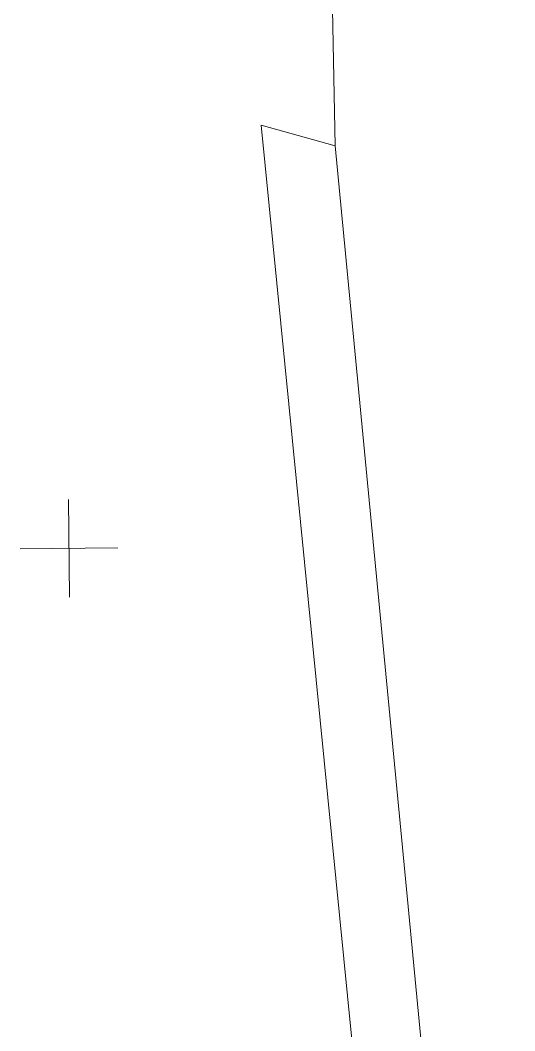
# Model space of a CAD drawing. Header units: metres. Extents: x 550490 to 551626, y 1839168 to 1840631.
# Drawn here: x 550951.9 to 551012.6, y 1839634.7 to 1839758.8 of the extents above; entities that cross this region are included whole.
import ezdxf

# ---------------------------------------------------------------- set-up
doc = ezdxf.new("R2010")
doc.units = ezdxf.units.M
doc.header["$MEASUREMENT"] = 0
doc.layers.add('Level 10', color=7, linetype='Continuous', lineweight=0)
doc.layers.add('Level 63', color=7, linetype='Continuous', lineweight=0)

msp = doc.modelspace()

# ---------------------------------------------------------------- linework, layer by layer
at = {"layer": 'Level 10', "color": 1, "linetype": 'Continuous', "lineweight": 0, "flags": 128}
msp.add_lwpolyline([(550990.52, 1839743.43), (550989.05, 1839818.73)], dxfattribs=at)
at = {"layer": 'Level 10', "color": 2, "linetype": 'Continuous', "lineweight": 0, "flags": 128}
for points in [[(550990.52, 1839743.43), (550981.46, 1839745.93), (550997.38, 1839585.34), (551010.01, 1839545.67)], [(551041.27, 1839512.94), (551032.49, 1839519.94), (551015.82, 1839545.72), (551005.49, 1839587.27), (550990.52, 1839743.43)]]:
    msp.add_lwpolyline(points, dxfattribs=at)
at = {"layer": 'Level 63', "color": 7, "linetype": 'Continuous', "lineweight": 0}
for p, q in [((550957.91, 1839687.97), (550957.8, 1839699.97)), ((550951.86, 1839693.92), (550963.85, 1839694.02))]:
    msp.add_line(p, q, dxfattribs=at)

doc.saveas('drawing.dxf')
